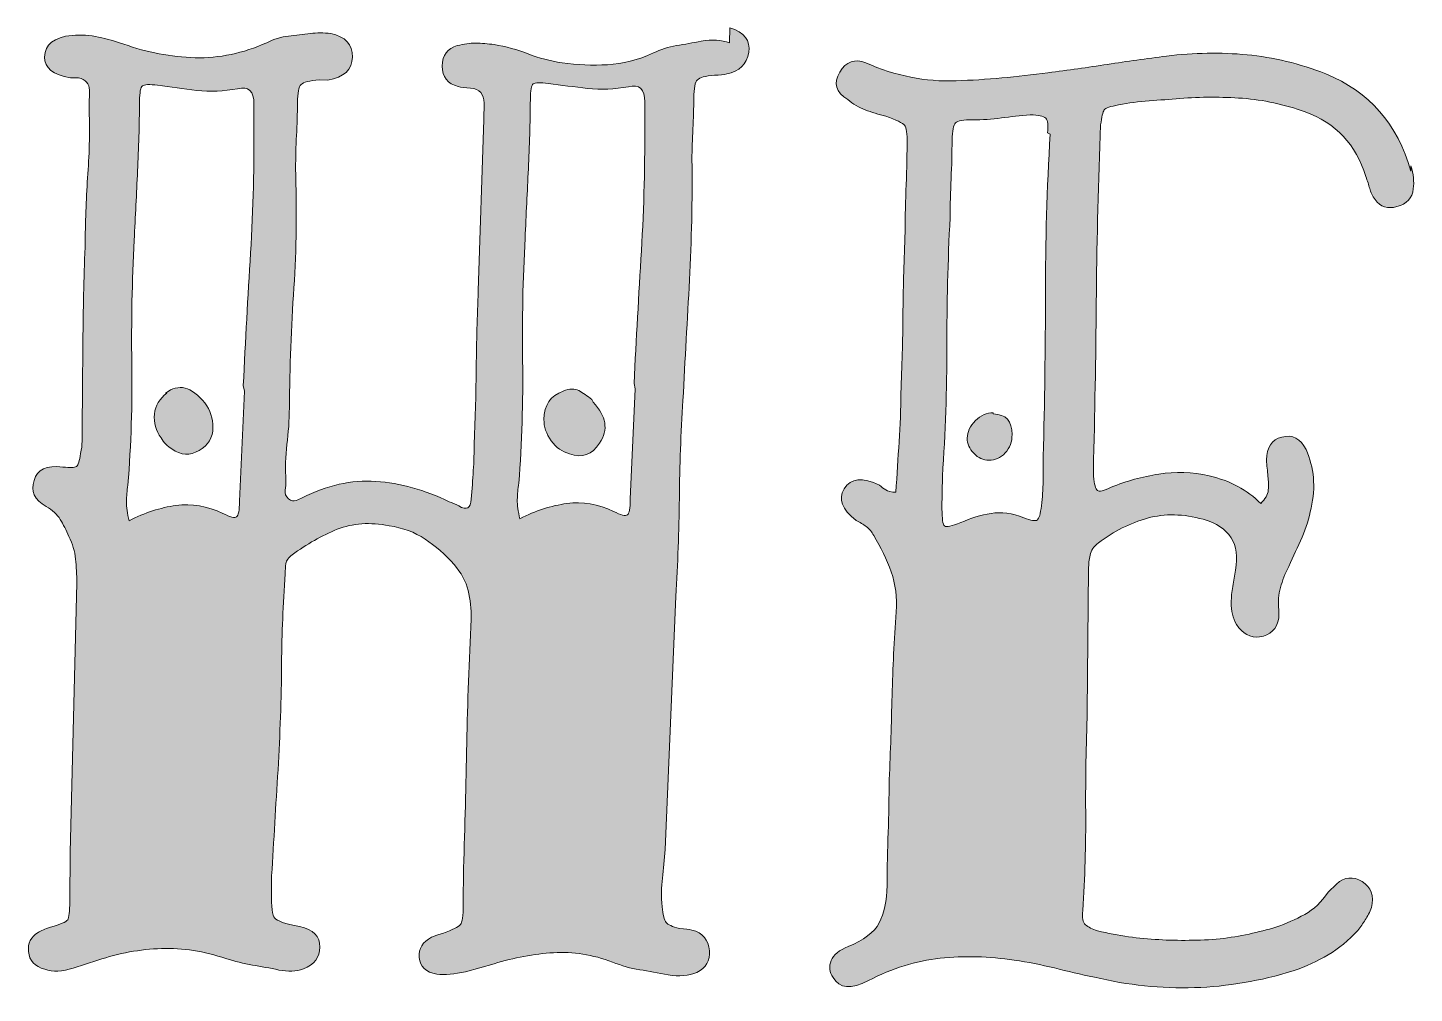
# Model space of a CAD drawing. Header units: inches. Extents: x 95 to 987, y -1033 to -47.
# Drawn here: x 852.7 to 960.9, y -457.8 to -382.5 of the extents above; entities that cross this region are included whole.
import ezdxf

# ---------------------------------------------------------------- set-up
doc = ezdxf.new("R2010")
doc.units = ezdxf.units.IN
doc.header["$MEASUREMENT"] = 0
doc.layers.add('Layer 1', color=7, linetype='Continuous')

# ---------------------------------------------------------------- blocks, each defined once
blk = doc.blocks.new('block 2')
at = {"layer": 'Layer 1', "true_color": 0x71020c}
h = blk.add_hatch(color=16, dxfattribs=at)
h.dxf.hatch_style = 2
edge = h.paths.add_edge_path()
edge.add_spline(control_points=[(855.97, -450.65), (855.96, -451.43), (855.9, -451.9), (855.8, -452.08), (855.69, -452.25), (855.24, -452.44), (854.46, -452.65), (854.03, -452.79), (853.72, -452.93), (853.5, -453.07), (852.93, -453.42), (852.68, -453.91), (852.74, -454.55), (852.81, -455.26), (853.23, -455.72), (854.01, -455.94), (854.64, -456.16), (855.38, -456.13), (856.24, -455.85), (856.24, -455.85), (858.15, -455.23), (858.15, -455.23), (859.79, -454.68), (861.44, -454.38), (863.11, -454.32), (864.77, -454.27), (866.45, -454.53), (868.15, -455.11), (868.85, -455.33), (869.54, -455.49), (870.21, -455.61), (870.88, -455.72), (871.57, -455.85), (872.28, -456), (872.99, -456.14), (873.63, -456.11), (874.19, -455.91), (875.05, -455.56), (875.48, -455), (875.48, -454.22), (875.49, -453.37), (874.96, -452.83), (873.9, -452.61), (872.77, -452.39), (872.12, -452.17), (871.95, -451.96), (871.77, -451.74), (871.69, -451.07), (871.7, -449.93), (871.7, -449.93), (871.71, -448.66), (871.71, -448.66), (871.88, -445.9), (872.04, -443.14), (872.21, -440.38), (872.37, -437.62), (872.47, -434.86), (872.49, -432.09), (872.5, -430.89), (872.53, -429.72), (872.58, -428.59), (872.62, -427.46), (872.69, -426.29), (872.77, -425.08), (872.77, -424.8), (872.79, -424.54), (872.83, -424.29), (872.86, -424.04), (873.03, -423.81), (873.31, -423.6), (874.45, -422.76), (875.63, -422.1), (876.83, -421.61), (878.04, -421.13), (879.39, -421.04), (880.88, -421.33), (881.94, -421.49), (882.87, -421.83), (883.68, -422.37), (884.49, -422.9), (885.25, -423.57), (885.95, -424.35), (886.51, -424.99), (886.87, -425.67), (887.05, -426.38), (887.22, -427.09), (887.3, -427.83), (887.29, -428.61), (887.12, -431.87), (887, -435.11), (886.94, -438.33), (886.88, -441.55), (886.79, -444.79), (886.69, -448.05), (886.69, -448.05), (886.67, -450.92), (886.67, -450.92), (886.66, -451.77), (886.58, -452.28), (886.44, -452.46), (886.3, -452.63), (885.84, -452.86), (885.05, -453.14), (884.63, -453.27), (884.34, -453.38), (884.2, -453.44), (883.49, -453.8), (883.17, -454.32), (883.23, -455.03), (883.3, -455.74), (883.75, -456.17), (884.6, -456.32), (885.24, -456.4), (885.98, -456.33), (886.83, -456.13), (886.83, -456.13), (889.07, -455.51), (889.07, -455.51), (890.63, -455.03), (892.18, -454.74), (893.7, -454.65), (895.23, -454.56), (896.76, -454.8), (898.32, -455.38), (899.02, -455.67), (899.73, -455.87), (900.43, -455.98), (901.14, -456.09), (901.88, -456.22), (902.66, -456.37), (903.51, -456.52), (904.26, -456.46), (904.9, -456.18), (905.61, -455.83), (905.93, -455.27), (905.87, -454.49), (905.8, -453.64), (905.35, -453.1), (904.5, -452.88), (904.29, -452.81), (903.97, -452.77), (903.54, -452.77), (902.98, -452.62), (902.63, -452.46), (902.49, -452.28), (902.35, -452.11), (902.25, -451.69), (902.18, -451.06), (902.11, -450.28), (902.12, -449.53), (902.2, -448.83), (902.28, -448.12), (902.35, -447.37), (902.43, -446.6), (902.43, -446.6), (903.24, -426.84), (903.24, -426.84), (903.41, -424.3), (903.5, -421.75), (903.53, -419.2), (903.55, -416.65), (903.64, -414.1), (903.81, -411.55), (903.97, -408.36), (904.15, -405.23), (904.32, -402.15), (904.48, -399.07), (904.55, -395.94), (904.51, -392.75), (904.51, -391.97), (904.54, -391.17), (904.58, -390.36), (904.62, -389.55), (904.65, -388.75), (904.65, -387.97), (904.66, -387.19), (904.75, -386.71), (904.93, -386.54), (905.11, -386.36), (905.55, -386.24), (906.26, -386.18), (906.69, -386.18), (907.01, -386.15), (907.22, -386.08), (908.21, -385.88), (908.79, -385.32), (908.94, -384.39), (909.08, -383.48), (908.6, -382.84), (907.47, -382.47), (907.47, -382.47), (907.45, -383.64), (907.45, -383.64), (906.82, -383.42), (906.08, -383.38), (905.22, -383.51), (904.59, -383.65), (903.95, -383.77), (903.31, -383.87), (902.67, -383.97), (902.07, -384.16), (901.5, -384.44), (900.29, -384.99), (899.1, -385.3), (897.93, -385.36), (896.76, -385.42), (895.57, -385.37), (894.37, -385.22), (893.45, -385.07), (892.57, -384.83), (891.72, -384.51), (890.88, -384.18), (889.99, -383.94), (889.07, -383.79), (888.58, -383.72), (888.1, -383.68), (887.64, -383.68), (887.18, -383.67), (886.7, -383.74), (886.2, -383.87), (885.42, -384.08), (885.03, -384.61), (885.02, -385.46), (885.01, -386.31), (885.43, -386.84), (886.28, -387.06), (886.49, -387.13), (886.81, -387.17), (887.24, -387.18), (887.94, -387.26), (888.29, -387.65), (888.29, -388.36), (888.29, -388.36), (888.28, -389.63), (888.28, -389.63), (888.28, -389.63), (887.84, -403.01), (887.84, -403.01), (887.75, -404.99), (887.7, -406.96), (887.68, -408.91), (887.66, -410.86), (887.61, -412.82), (887.52, -414.8), (887.52, -415.58), (887.49, -416.33), (887.45, -417.03), (887.41, -417.74), (887.35, -418.48), (887.27, -419.26), (887.26, -419.97), (886.94, -420.15), (886.31, -419.79), (886.03, -419.64), (885.78, -419.53), (885.57, -419.46), (883.66, -418.53), (881.76, -417.99), (879.84, -417.87), (877.93, -417.75), (876.02, -418.17), (874.1, -419.15), (873.95, -419.21), (873.79, -419.28), (873.62, -419.35), (873.44, -419.42), (873.24, -419.39), (873.03, -419.24), (872.82, -419.03), (872.73, -418.8), (872.77, -418.55), (872.81, -418.3), (872.83, -418.07), (872.83, -417.86), (872.77, -416.87), (872.8, -415.91), (872.91, -414.99), (873.02, -414.07), (873.09, -413.12), (873.1, -412.12), (873.12, -408.94), (873.24, -405.82), (873.45, -402.78), (873.65, -399.73), (873.69, -396.62), (873.58, -393.43), (873.59, -392.58), (873.61, -391.73), (873.65, -390.88), (873.7, -390.03), (873.72, -389.18), (873.73, -388.33), (873.74, -387.55), (873.83, -387.08), (874.01, -386.9), (874.19, -386.72), (874.67, -386.61), (875.45, -386.54), (875.45, -386.54), (876.09, -386.55), (876.09, -386.55), (877.36, -386.35), (878, -385.75), (878.02, -384.76), (878.02, -383.77), (877.46, -383.16), (876.33, -382.93), (875.76, -382.86), (875.23, -382.86), (874.74, -382.92), (874.17, -382.99), (873.6, -383.06), (873.03, -383.12), (872.47, -383.19), (871.9, -383.36), (871.33, -383.64), (869.48, -384.47), (867.62, -384.86), (865.74, -384.81), (863.86, -384.76), (862.01, -384.4), (860.17, -383.75), (859.54, -383.53), (858.88, -383.35), (858.21, -383.2), (857.54, -383.05), (856.85, -383.01), (856.14, -383.07), (854.72, -383.21), (854.01, -383.76), (854, -384.76), (853.99, -385.61), (854.66, -386.14), (856.01, -386.37), (856.01, -386.37), (856.64, -386.37), (856.64, -386.37), (857.21, -386.52), (857.49, -386.84), (857.49, -387.34), (857.49, -387.34), (857.47, -388.61), (857.47, -388.61), (857.53, -390.38), (857.5, -392.14), (857.37, -393.87), (857.25, -395.6), (857.18, -397.36), (857.17, -399.13), (857.07, -401.61), (857.02, -404.05), (856.99, -406.46), (856.97, -408.86), (856.95, -411.31), (856.93, -413.79), (856.93, -414.14), (856.92, -414.46), (856.92, -414.74), (856.92, -415.03), (856.88, -415.35), (856.81, -415.7), (856.73, -416.27), (856.62, -416.6), (856.48, -416.7), (856.34, -416.81), (855.98, -416.82), (855.42, -416.75), (854.14, -416.6), (853.4, -416.94), (853.18, -417.79), (852.89, -418.64), (853.2, -419.31), (854.12, -419.82), (854.61, -420.11), (854.98, -420.45), (855.22, -420.84), (855.46, -421.23), (855.69, -421.68), (855.9, -422.17), (856.18, -422.74), (856.35, -423.33), (856.41, -423.93), (856.48, -424.53), (856.51, -425.15), (856.51, -425.79), (856.51, -425.79), (856, -446.82), (856, -446.82), (856, -446.82), (855.97, -450.65), (855.97, -450.65)], knot_values=[0, 0, 0, 0, 1, 1, 1, 2, 2, 2, 3, 3, 3, 4, 4, 4, 5, 5, 5, 6, 6, 6, 7, 7, 7, 8, 8, 8, 9, 9, 9, 10, 10, 10, 11, 11, 11, 12, 12, 12, 13, 13, 13, 14, 14, 14, 15, 15, 15, 16, 16, 16, 17, 17, 17, 18, 18, 18, 19, 19, 19, 20, 20, 20, 21, 21, 21, 22, 22, 22, 23, 23, 23, 24, 24, 24, 25, 25, 25, 26, 26, 26, 27, 27, 27, 28, 28, 28, 29, 29, 29, 30, 30, 30, 31, 31, 31, 32, 32, 32, 33, 33, 33, 34, 34, 34, 35, 35, 35, 36, 36, 36, 37, 37, 37, 38, 38, 38, 39, 39, 39, 40, 40, 40, 41, 41, 41, 42, 42, 42, 43, 43, 43, 44, 44, 44, 45, 45, 45, 46, 46, 46, 47, 47, 47, 48, 48, 48, 49, 49, 49, 50, 50, 50, 51, 51, 51, 52, 52, 52, 53, 53, 53, 54, 54, 54, 55, 55, 55, 56, 56, 56, 57, 57, 57, 58, 58, 58, 59, 59, 59, 60, 60, 60, 61, 61, 61, 62, 62, 62, 63, 63, 63, 64, 64, 64, 65, 65, 65, 66, 66, 66, 67, 67, 67, 68, 68, 68, 69, 69, 69, 70, 70, 70, 71, 71, 71, 72, 72, 72, 73, 73, 73, 74, 74, 74, 75, 75, 75, 76, 76, 76, 77, 77, 77, 78, 78, 78, 79, 79, 79, 80, 80, 80, 81, 81, 81, 82, 82, 82, 83, 83, 83, 84, 84, 84, 85, 85, 85, 86, 86, 86, 87, 87, 87, 88, 88, 88, 89, 89, 89, 90, 90, 90, 91, 91, 91, 92, 92, 92, 93, 93, 93, 94, 94, 94, 95, 95, 95, 96, 96, 96, 97, 97, 97, 98, 98, 98, 99, 99, 99, 100, 100, 100, 101, 101, 101, 102, 102, 102, 103, 103, 103, 104, 104, 104, 105, 105, 105, 106, 106, 106, 107, 107, 107, 108, 108, 108, 109, 109, 109, 110, 110, 110, 111, 111, 111, 112, 112, 112, 113, 113, 113, 114, 114, 114, 115, 115, 115, 116, 116, 116, 117, 117, 117, 118, 118, 118, 119, 119, 119, 120, 120, 120, 121, 121, 121, 122, 122, 122, 123, 123, 123, 124, 124, 124, 125, 125, 125, 126, 126, 126, 127, 127, 127, 128, 128, 128, 129, 129, 129, 130, 130, 130, 130], degree=3, periodic=1)
edge = h.paths.add_edge_path()
edge.add_spline(control_points=[(891, -418.02), (891.24, -414.84), (891.34, -411.65), (891.3, -408.46), (891.25, -405.27), (891.32, -402.09), (891.49, -398.9), (891.57, -397.06), (891.66, -395.26), (891.75, -393.48), (891.83, -391.72), (891.89, -389.91), (891.9, -388.07), (891.91, -387.36), (891.98, -386.95), (892.13, -386.85), (892.27, -386.74), (892.67, -386.73), (893.31, -386.81), (894.31, -386.96), (895.34, -387.09), (896.37, -387.2), (897.41, -387.32), (898.47, -387.28), (899.55, -387.07), (900.41, -386.87), (900.83, -387.26), (900.83, -388.25), (900.83, -388.25), (900.82, -389.53), (900.82, -389.53), (900.85, -393), (900.77, -396.45), (900.56, -399.88), (900.36, -403.32), (900.16, -406.77), (899.99, -410.24), (899.99, -410.24), (900.09, -410.66), (900.09, -410.66), (900.09, -410.66), (899.7, -419.27), (899.7, -419.27), (899.69, -419.98), (899.62, -420.38), (899.47, -420.49), (899.33, -420.59), (898.97, -420.5), (898.4, -420.21), (897.19, -419.64), (895.97, -419.43), (894.75, -419.6), (893.53, -419.76), (892.31, -420.16), (891.08, -420.78), (890.95, -420.22), (890.88, -419.72), (890.88, -419.3), (890.89, -418.87), (890.92, -418.44), (891, -418.02)], knot_values=[0, 0, 0, 0, 1, 1, 1, 2, 2, 2, 3, 3, 3, 4, 4, 4, 5, 5, 5, 6, 6, 6, 7, 7, 7, 8, 8, 8, 9, 9, 9, 10, 10, 10, 11, 11, 11, 12, 12, 12, 13, 13, 13, 14, 14, 14, 15, 15, 15, 16, 16, 16, 17, 17, 17, 18, 18, 18, 19, 19, 19, 20, 20, 20, 20], degree=3, periodic=1)
edge = h.paths.add_edge_path()
edge.add_spline(control_points=[(860.5, -418.17), (860.75, -414.99), (860.85, -411.8), (860.8, -408.61), (860.76, -405.43), (860.82, -402.24), (860.99, -399.05), (861.08, -397.21), (861.17, -395.41), (861.25, -393.64), (861.34, -391.87), (861.39, -390.07), (861.41, -388.22), (861.41, -387.51), (861.49, -387.11), (861.63, -387), (861.78, -386.9), (862.17, -386.88), (862.82, -386.96), (863.82, -387.11), (864.84, -387.24), (865.88, -387.36), (866.92, -387.48), (867.98, -387.43), (869.05, -387.23), (869.91, -387.02), (870.34, -387.42), (870.33, -388.41), (870.33, -388.41), (870.32, -389.68), (870.32, -389.68), (870.36, -393.15), (870.28, -396.61), (870.07, -400.04), (869.86, -403.47), (869.67, -406.92), (869.5, -410.39), (869.5, -410.39), (869.6, -410.82), (869.6, -410.82), (869.6, -410.82), (869.21, -419.42), (869.21, -419.42), (869.2, -420.13), (869.12, -420.54), (868.98, -420.64), (868.83, -420.75), (868.48, -420.65), (867.91, -420.37), (866.69, -419.79), (865.47, -419.58), (864.25, -419.75), (863.04, -419.92), (861.81, -420.31), (860.59, -420.94), (860.45, -420.37), (860.38, -419.88), (860.39, -419.45), (860.39, -419.02), (860.43, -418.6), (860.5, -418.17)], knot_values=[0, 0, 0, 0, 1, 1, 1, 2, 2, 2, 3, 3, 3, 4, 4, 4, 5, 5, 5, 6, 6, 6, 7, 7, 7, 8, 8, 8, 9, 9, 9, 10, 10, 10, 11, 11, 11, 12, 12, 12, 13, 13, 13, 14, 14, 14, 15, 15, 15, 16, 16, 16, 17, 17, 17, 18, 18, 18, 19, 19, 19, 20, 20, 20, 20], degree=3, periodic=1)
h = blk.add_hatch(color=16, dxfattribs=at)
h.dxf.hatch_style = 2
edge = h.paths.add_edge_path()
edge.add_spline(control_points=[(918.28, -456.83), (920.13, -455.86), (921.99, -455.27), (923.87, -455.08), (925.75, -454.88), (927.68, -454.93), (929.66, -455.23), (930.72, -455.38), (931.76, -455.59), (932.79, -455.84), (933.81, -456.1), (934.85, -456.34), (935.91, -456.56), (941.15, -457.81), (946.32, -457.65), (951.43, -456.06), (952.43, -455.72), (953.33, -455.3), (954.15, -454.81), (954.97, -454.32), (955.74, -453.69), (956.46, -452.92), (956.67, -452.64), (956.87, -452.36), (957.05, -452.08), (957.23, -451.8), (957.39, -451.48), (957.53, -451.13), (957.75, -450.21), (957.51, -449.53), (956.81, -449.1), (956.1, -448.67), (955.43, -448.73), (954.79, -449.29), (954.79, -449.29), (954.14, -449.93), (954.14, -449.93), (953.64, -450.7), (953.03, -451.28), (952.32, -451.66), (951.61, -452.05), (950.86, -452.38), (950.08, -452.65), (948.73, -453.06), (947.27, -453.37), (945.72, -453.57), (944.09, -453.7), (942.49, -453.72), (940.94, -453.63), (939.38, -453.55), (937.79, -453.32), (936.16, -452.95), (935.74, -452.81), (935.42, -452.64), (935.21, -452.47), (935, -452.29), (934.93, -451.91), (935.01, -451.35), (935.17, -448.8), (935.25, -446.23), (935.23, -443.65), (935.22, -441.06), (935.26, -438.46), (935.36, -435.84), (935.36, -435.84), (935.46, -424.69), (935.46, -424.69), (935.46, -424.33), (935.5, -423.98), (935.57, -423.62), (935.65, -423.27), (935.86, -422.95), (936.22, -422.67), (937.43, -421.76), (938.71, -421.12), (940.06, -420.74), (941.41, -420.37), (942.86, -420.4), (944.41, -420.83), (946.46, -421.42), (947.3, -422.74), (946.93, -424.79), (946.86, -425.21), (946.78, -425.64), (946.71, -426.06), (946.63, -426.48), (946.59, -426.91), (946.59, -427.33), (946.58, -427.97), (946.72, -428.54), (947, -429.04), (947.49, -429.75), (948.09, -430.08), (948.8, -430.01), (949.65, -429.87), (950.15, -429.38), (950.3, -428.54), (950.3, -428.54), (950.3, -427.9), (950.3, -427.9), (950.24, -427.26), (950.28, -426.68), (950.43, -426.15), (950.57, -425.62), (950.79, -425.07), (951.07, -424.5), (951.44, -423.73), (951.78, -422.97), (952.11, -422.23), (952.43, -421.49), (952.67, -420.73), (952.82, -419.95), (953.19, -418.33), (953.06, -416.81), (952.43, -415.38), (952.01, -414.53), (951.38, -414.2), (950.53, -414.41), (949.75, -414.61), (949.35, -415.21), (949.34, -416.2), (949.34, -416.42), (949.36, -416.63), (949.39, -416.84), (949.42, -417.05), (949.44, -417.27), (949.44, -417.48), (949.5, -417.84), (949.52, -418.19), (949.48, -418.54), (949.44, -418.9), (949.24, -419.25), (948.89, -419.6), (947.84, -418.53), (946.5, -417.81), (944.87, -417.44), (943.53, -417.14), (942.22, -417.09), (940.94, -417.3), (939.66, -417.5), (938.42, -417.84), (937.21, -418.33), (936.64, -418.61), (936.29, -418.69), (936.15, -418.58), (936.01, -418.47), (935.9, -418.1), (935.84, -417.47), (935.84, -417.47), (935.85, -416.19), (935.85, -416.19), (935.96, -411.8), (936.03, -407.44), (936.07, -403.12), (936.11, -398.8), (936.22, -394.45), (936.4, -390.06), (936.48, -389.42), (936.57, -389.03), (936.68, -388.89), (936.78, -388.75), (937.16, -388.61), (937.8, -388.48), (938.58, -388.34), (939.37, -388.24), (940.19, -388.18), (941, -388.12), (941.8, -388.05), (942.58, -387.99), (944.21, -387.86), (945.84, -387.86), (947.47, -387.98), (949.1, -388.1), (950.72, -388.45), (952.35, -389.03), (954.75, -389.9), (956.32, -391.58), (957.08, -394.07), (957.22, -394.42), (957.32, -394.74), (957.39, -395.02), (957.46, -395.31), (957.6, -395.59), (957.81, -395.88), (958.23, -396.45), (958.8, -396.63), (959.51, -396.43), (960.29, -396.22), (960.72, -395.76), (960.79, -395.05), (960.87, -394.49), (960.81, -393.89), (960.6, -393.25), (960.6, -393.25), (960.6, -393.67), (960.6, -393.67), (959.57, -389.98), (957.35, -387.45), (953.97, -386.07), (951.92, -385.27), (949.87, -384.78), (947.82, -384.58), (945.77, -384.39), (943.68, -384.42), (941.55, -384.68), (939.99, -384.88), (938.45, -385.1), (936.92, -385.33), (935.4, -385.57), (933.85, -385.78), (932.29, -385.98), (929.88, -386.32), (927.49, -386.53), (925.12, -386.61), (922.74, -386.7), (920.4, -386.23), (918.07, -385.22), (917.22, -384.86), (916.54, -385.1), (916.04, -385.95), (915.54, -386.79), (915.74, -387.5), (916.66, -388.08), (917.08, -388.44), (917.54, -388.7), (918.03, -388.88), (918.53, -389.07), (919.06, -389.23), (919.63, -389.38), (920.47, -389.67), (920.96, -389.9), (921.1, -390.08), (921.24, -390.26), (921.31, -390.74), (921.3, -391.52), (921.29, -392.72), (921.26, -393.94), (921.21, -395.18), (921.17, -396.42), (921.14, -397.64), (921.13, -398.85), (921.04, -400.9), (920.99, -402.92), (920.97, -404.9), (920.96, -406.88), (920.9, -408.9), (920.81, -410.95), (920.8, -412.23), (920.76, -413.5), (920.67, -414.78), (920.59, -416.05), (920.51, -417.36), (920.42, -418.71), (920.07, -418.71), (919.81, -418.65), (919.63, -418.54), (919.45, -418.43), (919.3, -418.31), (919.15, -418.17), (917.81, -417.52), (916.89, -417.61), (916.39, -418.46), (915.89, -419.24), (916.2, -420.05), (917.32, -420.91), (917.61, -421.06), (917.87, -421.22), (918.11, -421.4), (918.36, -421.58), (918.55, -421.81), (918.69, -422.09), (919.25, -423.02), (919.7, -423.96), (920.05, -424.92), (920.4, -425.88), (920.53, -426.93), (920.45, -428.06), (920.29, -430.25), (920.18, -432.43), (920.12, -434.59), (920.07, -436.75), (920, -438.93), (919.91, -441.12), (919.89, -442.54), (919.86, -443.92), (919.82, -445.26), (919.77, -446.61), (919.74, -447.99), (919.73, -449.41), (919.72, -450.61), (919.51, -451.58), (919.12, -452.32), (918.72, -453.06), (917.92, -453.68), (916.71, -454.16), (916, -454.44), (915.55, -454.81), (915.37, -455.26), (915.19, -455.72), (915.24, -456.17), (915.52, -456.59), (916.01, -457.45), (916.93, -457.53), (918.28, -456.83)], knot_values=[0, 0, 0, 0, 1, 1, 1, 2, 2, 2, 3, 3, 3, 4, 4, 4, 5, 5, 5, 6, 6, 6, 7, 7, 7, 8, 8, 8, 9, 9, 9, 10, 10, 10, 11, 11, 11, 12, 12, 12, 13, 13, 13, 14, 14, 14, 15, 15, 15, 16, 16, 16, 17, 17, 17, 18, 18, 18, 19, 19, 19, 20, 20, 20, 21, 21, 21, 22, 22, 22, 23, 23, 23, 24, 24, 24, 25, 25, 25, 26, 26, 26, 27, 27, 27, 28, 28, 28, 29, 29, 29, 30, 30, 30, 31, 31, 31, 32, 32, 32, 33, 33, 33, 34, 34, 34, 35, 35, 35, 36, 36, 36, 37, 37, 37, 38, 38, 38, 39, 39, 39, 40, 40, 40, 41, 41, 41, 42, 42, 42, 43, 43, 43, 44, 44, 44, 45, 45, 45, 46, 46, 46, 47, 47, 47, 48, 48, 48, 49, 49, 49, 50, 50, 50, 51, 51, 51, 52, 52, 52, 53, 53, 53, 54, 54, 54, 55, 55, 55, 56, 56, 56, 57, 57, 57, 58, 58, 58, 59, 59, 59, 60, 60, 60, 61, 61, 61, 62, 62, 62, 63, 63, 63, 64, 64, 64, 65, 65, 65, 66, 66, 66, 67, 67, 67, 68, 68, 68, 69, 69, 69, 70, 70, 70, 71, 71, 71, 72, 72, 72, 73, 73, 73, 74, 74, 74, 75, 75, 75, 76, 76, 76, 77, 77, 77, 78, 78, 78, 79, 79, 79, 80, 80, 80, 81, 81, 81, 82, 82, 82, 83, 83, 83, 84, 84, 84, 85, 85, 85, 86, 86, 86, 87, 87, 87, 88, 88, 88, 89, 89, 89, 90, 90, 90, 91, 91, 91, 92, 92, 92, 93, 93, 93, 94, 94, 94, 95, 95, 95, 96, 96, 96, 97, 97, 97, 98, 98, 98, 99, 99, 99, 100, 100, 100, 101, 101, 101, 101], degree=3, periodic=1)
edge = h.paths.add_edge_path()
edge.add_spline(control_points=[(924.05, -417.47), (924.29, -414.07), (924.4, -410.71), (924.4, -407.37), (924.39, -404.05), (924.48, -400.68), (924.65, -397.28), (924.66, -396.29), (924.68, -395.28), (924.73, -394.26), (924.78, -393.23), (924.8, -392.22), (924.81, -391.23), (924.82, -390.52), (924.91, -390.08), (925.08, -389.9), (925.26, -389.73), (925.7, -389.64), (926.4, -389.65), (927.16, -389.66), (927.91, -389.61), (928.65, -389.51), (929.39, -389.41), (930.14, -389.33), (930.9, -389.27), (931.53, -389.27), (931.93, -389.36), (932.11, -389.54), (932.28, -389.72), (932.33, -390.09), (932.26, -390.66), (932.26, -390.66), (932.46, -390.77), (932.46, -390.77), (932.21, -395.01), (932.09, -399.21), (932.09, -403.35), (932.09, -407.5), (932.03, -411.69), (931.92, -415.94), (931.92, -416.58), (931.91, -417.22), (931.91, -417.85), (931.9, -418.49), (931.85, -419.13), (931.78, -419.77), (931.7, -420.4), (931.6, -420.77), (931.46, -420.88), (931.32, -420.98), (930.96, -420.93), (930.41, -420.71), (929.5, -420.35), (928.65, -420.23), (927.85, -420.37), (927.04, -420.5), (926.25, -420.74), (925.48, -421.09), (924.78, -421.37), (924.36, -421.45), (924.22, -421.35), (924.08, -421.24), (924.02, -420.8), (924.02, -420.01), (924.02, -420.01), (924.05, -417.47), (924.05, -417.47)], knot_values=[0, 0, 0, 0, 1, 1, 1, 2, 2, 2, 3, 3, 3, 4, 4, 4, 5, 5, 5, 6, 6, 6, 7, 7, 7, 8, 8, 8, 9, 9, 9, 10, 10, 10, 11, 11, 11, 12, 12, 12, 13, 13, 13, 14, 14, 14, 15, 15, 15, 16, 16, 16, 17, 17, 17, 18, 18, 18, 19, 19, 19, 20, 20, 20, 21, 21, 21, 22, 22, 22, 22], degree=3, periodic=1)
h = blk.add_hatch(color=16, dxfattribs=at)
h.dxf.hatch_style = 2
edge = h.paths.add_edge_path()
edge.add_spline(control_points=[(863.93, -415.34), (864.63, -415.84), (865.34, -415.88), (866.05, -415.46), (866.77, -415.04), (867.13, -414.45), (867.13, -413.67), (867.14, -412.96), (866.93, -412.32), (866.51, -411.75), (865.46, -410.46), (864.44, -410.21), (863.44, -410.98), (863.44, -410.98), (863.54, -410.98), (863.54, -410.98), (862.97, -411.4), (862.65, -411.94), (862.57, -412.62), (862.5, -413.29), (862.67, -413.91), (863.09, -414.48), (863.3, -414.84), (863.58, -415.12), (863.93, -415.34)], knot_values=[0, 0, 0, 0, 1, 1, 1, 2, 2, 2, 3, 3, 3, 4, 4, 4, 5, 5, 5, 6, 6, 6, 7, 7, 7, 8, 8, 8, 8], degree=3, periodic=1)
h = blk.add_hatch(color=16, dxfattribs=at)
h.dxf.hatch_style = 2
edge = h.paths.add_edge_path()
edge.add_spline(control_points=[(894.95, -415.72), (895.94, -416.08), (896.72, -415.81), (897.29, -414.89), (898.01, -413.83), (897.84, -412.77), (896.79, -411.7), (896.79, -411.7), (896.69, -411.49), (896.69, -411.49), (896.34, -411.2), (896, -410.97), (895.68, -410.79), (895.37, -410.61), (894.96, -410.62), (894.46, -410.83), (893.47, -411.17), (892.97, -411.91), (892.96, -413.05), (892.95, -413.61), (893.14, -414.16), (893.53, -414.7), (893.91, -415.23), (894.38, -415.57), (894.95, -415.72)], knot_values=[0, 0, 0, 0, 1, 1, 1, 2, 2, 2, 3, 3, 3, 4, 4, 4, 5, 5, 5, 6, 6, 6, 7, 7, 7, 8, 8, 8, 8], degree=3, periodic=1)
h = blk.add_hatch(color=16, dxfattribs=at)
h.dxf.hatch_style = 2
edge = h.paths.add_edge_path()
edge.add_spline(control_points=[(927.67, -416.22), (928.16, -416.23), (928.59, -416.04), (928.95, -415.65), (929.31, -415.26), (929.49, -414.79), (929.49, -414.22), (929.5, -413.16), (929.01, -412.62), (928.02, -412.61), (928.02, -412.61), (928.02, -412.51), (928.02, -412.51), (927.52, -412.5), (927.06, -412.71), (926.63, -413.13), (926.21, -413.56), (925.99, -414.01), (925.99, -414.51), (925.98, -414.93), (926.15, -415.32), (926.51, -415.68), (926.85, -416.04), (927.24, -416.22), (927.67, -416.22)], knot_values=[0, 0, 0, 0, 1, 1, 1, 2, 2, 2, 3, 3, 3, 4, 4, 4, 5, 5, 5, 6, 6, 6, 7, 7, 7, 8, 8, 8, 8], degree=3, periodic=1)
at = {"layer": 'Layer 1', "lineweight": 0}
for points, knots in [([(855.97, -450.65), (855.96, -451.43), (855.9, -451.9), (855.8, -452.08), (855.69, -452.25), (855.24, -452.44), (854.46, -452.65), (854.03, -452.79), (853.72, -452.93), (853.5, -453.07), (852.93, -453.42), (852.68, -453.91), (852.74, -454.55), (852.81, -455.26), (853.23, -455.72), (854.01, -455.94), (854.64, -456.16), (855.38, -456.13), (856.24, -455.85), (856.24, -455.85), (858.15, -455.23), (858.15, -455.23), (859.79, -454.68), (861.44, -454.38), (863.11, -454.32), (864.77, -454.27), (866.45, -454.53), (868.15, -455.11), (868.85, -455.33), (869.54, -455.49), (870.21, -455.61), (870.88, -455.72), (871.57, -455.85), (872.28, -456), (872.99, -456.14), (873.63, -456.11), (874.19, -455.91), (875.05, -455.56), (875.48, -455), (875.48, -454.22), (875.49, -453.37), (874.96, -452.83), (873.9, -452.61), (872.77, -452.39), (872.12, -452.17), (871.95, -451.96), (871.77, -451.74), (871.69, -451.07), (871.7, -449.93), (871.7, -449.93), (871.71, -448.66), (871.71, -448.66), (871.88, -445.9), (872.04, -443.14), (872.21, -440.38), (872.37, -437.62), (872.47, -434.86), (872.49, -432.09), (872.5, -430.89), (872.53, -429.72), (872.58, -428.59), (872.62, -427.46), (872.69, -426.29), (872.77, -425.08), (872.77, -424.8), (872.79, -424.54), (872.83, -424.29), (872.86, -424.04), (873.03, -423.81), (873.31, -423.6), (874.45, -422.76), (875.63, -422.1), (876.83, -421.61), (878.04, -421.13), (879.39, -421.04), (880.88, -421.33), (881.94, -421.49), (882.87, -421.83), (883.68, -422.37), (884.49, -422.9), (885.25, -423.57), (885.95, -424.35), (886.51, -424.99), (886.87, -425.67), (887.05, -426.38), (887.22, -427.09), (887.3, -427.83), (887.29, -428.61), (887.12, -431.87), (887, -435.11), (886.94, -438.33), (886.88, -441.55), (886.79, -444.79), (886.69, -448.05), (886.69, -448.05), (886.67, -450.92), (886.67, -450.92), (886.66, -451.77), (886.58, -452.28), (886.44, -452.46), (886.3, -452.63), (885.84, -452.86), (885.05, -453.14), (884.63, -453.27), (884.34, -453.38), (884.2, -453.44), (883.49, -453.8), (883.17, -454.32), (883.23, -455.03), (883.3, -455.74), (883.75, -456.17), (884.6, -456.32), (885.24, -456.4), (885.98, -456.33), (886.83, -456.13), (886.83, -456.13), (889.07, -455.51), (889.07, -455.51), (890.63, -455.03), (892.18, -454.74), (893.7, -454.65), (895.23, -454.56), (896.76, -454.8), (898.32, -455.38), (899.02, -455.67), (899.73, -455.87), (900.43, -455.98), (901.14, -456.09), (901.88, -456.22), (902.66, -456.37), (903.51, -456.52), (904.26, -456.46), (904.9, -456.18), (905.61, -455.83), (905.93, -455.27), (905.87, -454.49), (905.8, -453.64), (905.35, -453.1), (904.5, -452.88), (904.29, -452.81), (903.97, -452.77), (903.54, -452.77), (902.98, -452.62), (902.63, -452.46), (902.49, -452.28), (902.35, -452.11), (902.25, -451.69), (902.18, -451.06), (902.11, -450.28), (902.12, -449.53), (902.2, -448.83), (902.28, -448.12), (902.35, -447.37), (902.43, -446.6), (902.43, -446.6), (903.24, -426.84), (903.24, -426.84), (903.41, -424.3), (903.5, -421.75), (903.53, -419.2), (903.55, -416.65), (903.64, -414.1), (903.81, -411.55), (903.97, -408.36), (904.15, -405.23), (904.32, -402.15), (904.48, -399.07), (904.55, -395.94), (904.51, -392.75), (904.51, -391.97), (904.54, -391.17), (904.58, -390.36), (904.62, -389.55), (904.65, -388.75), (904.65, -387.97), (904.66, -387.19), (904.75, -386.71), (904.93, -386.54), (905.11, -386.36), (905.55, -386.24), (906.26, -386.18), (906.69, -386.18), (907.01, -386.15), (907.22, -386.08), (908.21, -385.88), (908.79, -385.32), (908.94, -384.39), (909.08, -383.48), (908.6, -382.84), (907.47, -382.47), (907.47, -382.47), (907.45, -383.64), (907.45, -383.64), (906.82, -383.42), (906.08, -383.38), (905.22, -383.51), (904.59, -383.65), (903.95, -383.77), (903.31, -383.87), (902.67, -383.97), (902.07, -384.16), (901.5, -384.44), (900.29, -384.99), (899.1, -385.3), (897.93, -385.36), (896.76, -385.42), (895.57, -385.37), (894.37, -385.22), (893.45, -385.07), (892.57, -384.83), (891.72, -384.51), (890.88, -384.18), (889.99, -383.94), (889.07, -383.79), (888.58, -383.72), (888.1, -383.68), (887.64, -383.68), (887.18, -383.67), (886.7, -383.74), (886.2, -383.87), (885.42, -384.08), (885.03, -384.61), (885.02, -385.46), (885.01, -386.31), (885.43, -386.84), (886.28, -387.06), (886.49, -387.13), (886.81, -387.17), (887.24, -387.18), (887.94, -387.26), (888.29, -387.65), (888.29, -388.36), (888.29, -388.36), (888.28, -389.63), (888.28, -389.63), (888.28, -389.63), (887.84, -403.01), (887.84, -403.01), (887.75, -404.99), (887.7, -406.96), (887.68, -408.91), (887.66, -410.86), (887.61, -412.82), (887.52, -414.8), (887.52, -415.58), (887.49, -416.33), (887.45, -417.03), (887.41, -417.74), (887.35, -418.48), (887.27, -419.26), (887.26, -419.97), (886.94, -420.15), (886.31, -419.79), (886.03, -419.64), (885.78, -419.53), (885.57, -419.46), (883.66, -418.53), (881.76, -417.99), (879.84, -417.87), (877.93, -417.75), (876.02, -418.17), (874.1, -419.15), (873.95, -419.21), (873.79, -419.28), (873.62, -419.35), (873.44, -419.42), (873.24, -419.39), (873.03, -419.24), (872.82, -419.03), (872.73, -418.8), (872.77, -418.55), (872.81, -418.3), (872.83, -418.07), (872.83, -417.86), (872.77, -416.87), (872.8, -415.91), (872.91, -414.99), (873.02, -414.07), (873.09, -413.12), (873.1, -412.12), (873.12, -408.94), (873.24, -405.82), (873.45, -402.78), (873.65, -399.73), (873.69, -396.62), (873.58, -393.43), (873.59, -392.58), (873.61, -391.73), (873.65, -390.88), (873.7, -390.03), (873.72, -389.18), (873.73, -388.33), (873.74, -387.55), (873.83, -387.08), (874.01, -386.9), (874.19, -386.72), (874.67, -386.61), (875.45, -386.54), (875.45, -386.54), (876.09, -386.55), (876.09, -386.55), (877.36, -386.35), (878, -385.75), (878.02, -384.76), (878.02, -383.77), (877.46, -383.16), (876.33, -382.93), (875.76, -382.86), (875.23, -382.86), (874.74, -382.92), (874.17, -382.99), (873.6, -383.06), (873.03, -383.12), (872.47, -383.19), (871.9, -383.36), (871.33, -383.64), (869.48, -384.47), (867.62, -384.86), (865.74, -384.81), (863.86, -384.76), (862.01, -384.4), (860.17, -383.75), (859.54, -383.53), (858.88, -383.35), (858.21, -383.2), (857.54, -383.05), (856.85, -383.01), (856.14, -383.07), (854.72, -383.21), (854.01, -383.76), (854, -384.76), (853.99, -385.61), (854.66, -386.14), (856.01, -386.37), (856.01, -386.37), (856.64, -386.37), (856.64, -386.37), (857.21, -386.52), (857.49, -386.84), (857.49, -387.34), (857.49, -387.34), (857.47, -388.61), (857.47, -388.61), (857.53, -390.38), (857.5, -392.14), (857.37, -393.87), (857.25, -395.6), (857.18, -397.36), (857.17, -399.13), (857.07, -401.61), (857.02, -404.05), (856.99, -406.46), (856.97, -408.86), (856.95, -411.31), (856.93, -413.79), (856.93, -414.14), (856.92, -414.46), (856.92, -414.74), (856.92, -415.03), (856.88, -415.35), (856.81, -415.7), (856.73, -416.27), (856.62, -416.6), (856.48, -416.7), (856.34, -416.81), (855.98, -416.82), (855.42, -416.75), (854.14, -416.6), (853.4, -416.94), (853.18, -417.79), (852.89, -418.64), (853.2, -419.31), (854.12, -419.82), (854.61, -420.11), (854.98, -420.45), (855.22, -420.84), (855.46, -421.23), (855.69, -421.68), (855.9, -422.17), (856.18, -422.74), (856.35, -423.33), (856.41, -423.93), (856.48, -424.53), (856.51, -425.15), (856.51, -425.79), (856.51, -425.79), (856, -446.82), (856, -446.82), (856, -446.82), (855.97, -450.65), (855.97, -450.65)], [0, 0, 0, 0, 1, 1, 1, 2, 2, 2, 3, 3, 3, 4, 4, 4, 5, 5, 5, 6, 6, 6, 7, 7, 7, 8, 8, 8, 9, 9, 9, 10, 10, 10, 11, 11, 11, 12, 12, 12, 13, 13, 13, 14, 14, 14, 15, 15, 15, 16, 16, 16, 17, 17, 17, 18, 18, 18, 19, 19, 19, 20, 20, 20, 21, 21, 21, 22, 22, 22, 23, 23, 23, 24, 24, 24, 25, 25, 25, 26, 26, 26, 27, 27, 27, 28, 28, 28, 29, 29, 29, 30, 30, 30, 31, 31, 31, 32, 32, 32, 33, 33, 33, 34, 34, 34, 35, 35, 35, 36, 36, 36, 37, 37, 37, 38, 38, 38, 39, 39, 39, 40, 40, 40, 41, 41, 41, 42, 42, 42, 43, 43, 43, 44, 44, 44, 45, 45, 45, 46, 46, 46, 47, 47, 47, 48, 48, 48, 49, 49, 49, 50, 50, 50, 51, 51, 51, 52, 52, 52, 53, 53, 53, 54, 54, 54, 55, 55, 55, 56, 56, 56, 57, 57, 57, 58, 58, 58, 59, 59, 59, 60, 60, 60, 61, 61, 61, 62, 62, 62, 63, 63, 63, 64, 64, 64, 65, 65, 65, 66, 66, 66, 67, 67, 67, 68, 68, 68, 69, 69, 69, 70, 70, 70, 71, 71, 71, 72, 72, 72, 73, 73, 73, 74, 74, 74, 75, 75, 75, 76, 76, 76, 77, 77, 77, 78, 78, 78, 79, 79, 79, 80, 80, 80, 81, 81, 81, 82, 82, 82, 83, 83, 83, 84, 84, 84, 85, 85, 85, 86, 86, 86, 87, 87, 87, 88, 88, 88, 89, 89, 89, 90, 90, 90, 91, 91, 91, 92, 92, 92, 93, 93, 93, 94, 94, 94, 95, 95, 95, 96, 96, 96, 97, 97, 97, 98, 98, 98, 99, 99, 99, 100, 100, 100, 101, 101, 101, 102, 102, 102, 103, 103, 103, 104, 104, 104, 105, 105, 105, 106, 106, 106, 107, 107, 107, 108, 108, 108, 109, 109, 109, 110, 110, 110, 111, 111, 111, 112, 112, 112, 113, 113, 113, 114, 114, 114, 115, 115, 115, 116, 116, 116, 117, 117, 117, 118, 118, 118, 119, 119, 119, 120, 120, 120, 121, 121, 121, 122, 122, 122, 123, 123, 123, 124, 124, 124, 125, 125, 125, 126, 126, 126, 127, 127, 127, 128, 128, 128, 129, 129, 129, 130, 130, 130, 130]), ([(918.28, -456.83), (920.13, -455.86), (921.99, -455.27), (923.87, -455.08), (925.75, -454.88), (927.68, -454.93), (929.66, -455.23), (930.72, -455.38), (931.76, -455.59), (932.79, -455.84), (933.81, -456.1), (934.85, -456.34), (935.91, -456.56), (941.15, -457.81), (946.32, -457.65), (951.43, -456.06), (952.43, -455.72), (953.33, -455.3), (954.15, -454.81), (954.97, -454.32), (955.74, -453.69), (956.46, -452.92), (956.67, -452.64), (956.87, -452.36), (957.05, -452.08), (957.23, -451.8), (957.39, -451.48), (957.53, -451.13), (957.75, -450.21), (957.51, -449.53), (956.81, -449.1), (956.1, -448.67), (955.43, -448.73), (954.79, -449.29), (954.79, -449.29), (954.14, -449.93), (954.14, -449.93), (953.64, -450.7), (953.03, -451.28), (952.32, -451.66), (951.61, -452.05), (950.86, -452.38), (950.08, -452.65), (948.73, -453.06), (947.27, -453.37), (945.72, -453.57), (944.09, -453.7), (942.49, -453.72), (940.94, -453.63), (939.38, -453.55), (937.79, -453.32), (936.16, -452.95), (935.74, -452.81), (935.42, -452.64), (935.21, -452.47), (935, -452.29), (934.93, -451.91), (935.01, -451.35), (935.17, -448.8), (935.25, -446.23), (935.23, -443.65), (935.22, -441.06), (935.26, -438.46), (935.36, -435.84), (935.36, -435.84), (935.46, -424.69), (935.46, -424.69), (935.46, -424.33), (935.5, -423.98), (935.57, -423.62), (935.65, -423.27), (935.86, -422.95), (936.22, -422.67), (937.43, -421.76), (938.71, -421.12), (940.06, -420.74), (941.41, -420.37), (942.86, -420.4), (944.41, -420.83), (946.46, -421.42), (947.3, -422.74), (946.93, -424.79), (946.86, -425.21), (946.78, -425.64), (946.71, -426.06), (946.63, -426.48), (946.59, -426.91), (946.59, -427.33), (946.58, -427.97), (946.72, -428.54), (947, -429.04), (947.49, -429.75), (948.09, -430.08), (948.8, -430.01), (949.65, -429.87), (950.15, -429.38), (950.3, -428.54), (950.3, -428.54), (950.3, -427.9), (950.3, -427.9), (950.24, -427.26), (950.28, -426.68), (950.43, -426.15), (950.57, -425.62), (950.79, -425.07), (951.07, -424.5), (951.44, -423.73), (951.78, -422.97), (952.11, -422.23), (952.43, -421.49), (952.67, -420.73), (952.82, -419.95), (953.19, -418.33), (953.06, -416.81), (952.43, -415.38), (952.01, -414.53), (951.38, -414.2), (950.53, -414.41), (949.75, -414.61), (949.35, -415.21), (949.34, -416.2), (949.34, -416.42), (949.36, -416.63), (949.39, -416.84), (949.42, -417.05), (949.44, -417.27), (949.44, -417.48), (949.5, -417.84), (949.52, -418.19), (949.48, -418.54), (949.44, -418.9), (949.24, -419.25), (948.89, -419.6), (947.84, -418.53), (946.5, -417.81), (944.87, -417.44), (943.53, -417.14), (942.22, -417.09), (940.94, -417.3), (939.66, -417.5), (938.42, -417.84), (937.21, -418.33), (936.64, -418.61), (936.29, -418.69), (936.15, -418.58), (936.01, -418.47), (935.9, -418.1), (935.84, -417.47), (935.84, -417.47), (935.85, -416.19), (935.85, -416.19), (935.96, -411.8), (936.03, -407.44), (936.07, -403.12), (936.11, -398.8), (936.22, -394.45), (936.4, -390.06), (936.48, -389.42), (936.57, -389.03), (936.68, -388.89), (936.78, -388.75), (937.16, -388.61), (937.8, -388.48), (938.58, -388.34), (939.37, -388.24), (940.19, -388.18), (941, -388.12), (941.8, -388.05), (942.58, -387.99), (944.21, -387.86), (945.84, -387.86), (947.47, -387.98), (949.1, -388.1), (950.72, -388.45), (952.35, -389.03), (954.75, -389.9), (956.32, -391.58), (957.08, -394.07), (957.22, -394.42), (957.32, -394.74), (957.39, -395.02), (957.46, -395.31), (957.6, -395.59), (957.81, -395.88), (958.23, -396.45), (958.8, -396.63), (959.51, -396.43), (960.29, -396.22), (960.72, -395.76), (960.79, -395.05), (960.87, -394.49), (960.81, -393.89), (960.6, -393.25), (960.6, -393.25), (960.6, -393.67), (960.6, -393.67), (959.57, -389.98), (957.35, -387.45), (953.97, -386.07), (951.92, -385.27), (949.87, -384.78), (947.82, -384.58), (945.77, -384.39), (943.68, -384.42), (941.55, -384.68), (939.99, -384.88), (938.45, -385.1), (936.92, -385.33), (935.4, -385.57), (933.85, -385.78), (932.29, -385.98), (929.88, -386.32), (927.49, -386.53), (925.12, -386.61), (922.74, -386.7), (920.4, -386.23), (918.07, -385.22), (917.22, -384.86), (916.54, -385.1), (916.04, -385.95), (915.54, -386.79), (915.74, -387.5), (916.66, -388.08), (917.08, -388.44), (917.54, -388.7), (918.03, -388.88), (918.53, -389.07), (919.06, -389.23), (919.63, -389.38), (920.47, -389.67), (920.96, -389.9), (921.1, -390.08), (921.24, -390.26), (921.31, -390.74), (921.3, -391.52), (921.29, -392.72), (921.26, -393.94), (921.21, -395.18), (921.17, -396.42), (921.14, -397.64), (921.13, -398.85), (921.04, -400.9), (920.99, -402.92), (920.97, -404.9), (920.96, -406.88), (920.9, -408.9), (920.81, -410.95), (920.8, -412.23), (920.76, -413.5), (920.67, -414.78), (920.59, -416.05), (920.51, -417.36), (920.42, -418.71), (920.07, -418.71), (919.81, -418.65), (919.63, -418.54), (919.45, -418.43), (919.3, -418.31), (919.15, -418.17), (917.81, -417.52), (916.89, -417.61), (916.39, -418.46), (915.89, -419.24), (916.2, -420.05), (917.32, -420.91), (917.61, -421.06), (917.87, -421.22), (918.11, -421.4), (918.36, -421.58), (918.55, -421.81), (918.69, -422.09), (919.25, -423.02), (919.7, -423.96), (920.05, -424.92), (920.4, -425.88), (920.53, -426.93), (920.45, -428.06), (920.29, -430.25), (920.18, -432.43), (920.12, -434.59), (920.07, -436.75), (920, -438.93), (919.91, -441.12), (919.89, -442.54), (919.86, -443.92), (919.82, -445.26), (919.77, -446.61), (919.74, -447.99), (919.73, -449.41), (919.72, -450.61), (919.51, -451.58), (919.12, -452.32), (918.72, -453.06), (917.92, -453.68), (916.71, -454.16), (916, -454.44), (915.55, -454.81), (915.37, -455.26), (915.19, -455.72), (915.24, -456.17), (915.52, -456.59), (916.01, -457.45), (916.93, -457.53), (918.28, -456.83)], [0, 0, 0, 0, 1, 1, 1, 2, 2, 2, 3, 3, 3, 4, 4, 4, 5, 5, 5, 6, 6, 6, 7, 7, 7, 8, 8, 8, 9, 9, 9, 10, 10, 10, 11, 11, 11, 12, 12, 12, 13, 13, 13, 14, 14, 14, 15, 15, 15, 16, 16, 16, 17, 17, 17, 18, 18, 18, 19, 19, 19, 20, 20, 20, 21, 21, 21, 22, 22, 22, 23, 23, 23, 24, 24, 24, 25, 25, 25, 26, 26, 26, 27, 27, 27, 28, 28, 28, 29, 29, 29, 30, 30, 30, 31, 31, 31, 32, 32, 32, 33, 33, 33, 34, 34, 34, 35, 35, 35, 36, 36, 36, 37, 37, 37, 38, 38, 38, 39, 39, 39, 40, 40, 40, 41, 41, 41, 42, 42, 42, 43, 43, 43, 44, 44, 44, 45, 45, 45, 46, 46, 46, 47, 47, 47, 48, 48, 48, 49, 49, 49, 50, 50, 50, 51, 51, 51, 52, 52, 52, 53, 53, 53, 54, 54, 54, 55, 55, 55, 56, 56, 56, 57, 57, 57, 58, 58, 58, 59, 59, 59, 60, 60, 60, 61, 61, 61, 62, 62, 62, 63, 63, 63, 64, 64, 64, 65, 65, 65, 66, 66, 66, 67, 67, 67, 68, 68, 68, 69, 69, 69, 70, 70, 70, 71, 71, 71, 72, 72, 72, 73, 73, 73, 74, 74, 74, 75, 75, 75, 76, 76, 76, 77, 77, 77, 78, 78, 78, 79, 79, 79, 80, 80, 80, 81, 81, 81, 82, 82, 82, 83, 83, 83, 84, 84, 84, 85, 85, 85, 86, 86, 86, 87, 87, 87, 88, 88, 88, 89, 89, 89, 90, 90, 90, 91, 91, 91, 92, 92, 92, 93, 93, 93, 94, 94, 94, 95, 95, 95, 96, 96, 96, 97, 97, 97, 98, 98, 98, 99, 99, 99, 100, 100, 100, 101, 101, 101, 101]), ([(860.5, -418.17), (860.75, -414.99), (860.85, -411.8), (860.8, -408.61), (860.76, -405.43), (860.82, -402.24), (860.99, -399.05), (861.08, -397.21), (861.17, -395.41), (861.25, -393.64), (861.34, -391.87), (861.39, -390.07), (861.41, -388.22), (861.41, -387.51), (861.49, -387.11), (861.63, -387), (861.78, -386.9), (862.17, -386.88), (862.82, -386.96), (863.82, -387.11), (864.84, -387.24), (865.88, -387.36), (866.92, -387.48), (867.98, -387.43), (869.05, -387.23), (869.91, -387.02), (870.34, -387.42), (870.33, -388.41), (870.33, -388.41), (870.32, -389.68), (870.32, -389.68), (870.36, -393.15), (870.28, -396.61), (870.07, -400.04), (869.86, -403.47), (869.67, -406.92), (869.5, -410.39), (869.5, -410.39), (869.6, -410.82), (869.6, -410.82), (869.6, -410.82), (869.21, -419.42), (869.21, -419.42), (869.2, -420.13), (869.12, -420.54), (868.98, -420.64), (868.83, -420.75), (868.48, -420.65), (867.91, -420.37), (866.69, -419.79), (865.47, -419.58), (864.25, -419.75), (863.04, -419.92), (861.81, -420.31), (860.59, -420.94), (860.45, -420.37), (860.38, -419.88), (860.39, -419.45), (860.39, -419.02), (860.43, -418.6), (860.5, -418.17)], [0, 0, 0, 0, 1, 1, 1, 2, 2, 2, 3, 3, 3, 4, 4, 4, 5, 5, 5, 6, 6, 6, 7, 7, 7, 8, 8, 8, 9, 9, 9, 10, 10, 10, 11, 11, 11, 12, 12, 12, 13, 13, 13, 14, 14, 14, 15, 15, 15, 16, 16, 16, 17, 17, 17, 18, 18, 18, 19, 19, 19, 20, 20, 20, 20]), ([(891, -418.02), (891.24, -414.84), (891.34, -411.65), (891.3, -408.46), (891.25, -405.27), (891.32, -402.09), (891.49, -398.9), (891.57, -397.06), (891.66, -395.26), (891.75, -393.48), (891.83, -391.72), (891.89, -389.91), (891.9, -388.07), (891.91, -387.36), (891.98, -386.95), (892.13, -386.85), (892.27, -386.74), (892.67, -386.73), (893.31, -386.81), (894.31, -386.96), (895.34, -387.09), (896.37, -387.2), (897.41, -387.32), (898.47, -387.28), (899.55, -387.07), (900.41, -386.87), (900.83, -387.26), (900.83, -388.25), (900.83, -388.25), (900.82, -389.53), (900.82, -389.53), (900.85, -393), (900.77, -396.45), (900.56, -399.88), (900.36, -403.32), (900.16, -406.77), (899.99, -410.24), (899.99, -410.24), (900.09, -410.66), (900.09, -410.66), (900.09, -410.66), (899.7, -419.27), (899.7, -419.27), (899.69, -419.98), (899.62, -420.38), (899.47, -420.49), (899.33, -420.59), (898.97, -420.5), (898.4, -420.21), (897.19, -419.64), (895.97, -419.43), (894.75, -419.6), (893.53, -419.76), (892.31, -420.16), (891.08, -420.78), (890.95, -420.22), (890.88, -419.72), (890.88, -419.3), (890.89, -418.87), (890.92, -418.44), (891, -418.02)], [0, 0, 0, 0, 1, 1, 1, 2, 2, 2, 3, 3, 3, 4, 4, 4, 5, 5, 5, 6, 6, 6, 7, 7, 7, 8, 8, 8, 9, 9, 9, 10, 10, 10, 11, 11, 11, 12, 12, 12, 13, 13, 13, 14, 14, 14, 15, 15, 15, 16, 16, 16, 17, 17, 17, 18, 18, 18, 19, 19, 19, 20, 20, 20, 20]), ([(924.05, -417.47), (924.29, -414.07), (924.4, -410.71), (924.4, -407.37), (924.39, -404.05), (924.48, -400.68), (924.65, -397.28), (924.66, -396.29), (924.68, -395.28), (924.73, -394.26), (924.78, -393.23), (924.8, -392.22), (924.81, -391.23), (924.82, -390.52), (924.91, -390.08), (925.08, -389.9), (925.26, -389.73), (925.7, -389.64), (926.4, -389.65), (927.16, -389.66), (927.91, -389.61), (928.65, -389.51), (929.39, -389.41), (930.14, -389.33), (930.9, -389.27), (931.53, -389.27), (931.93, -389.36), (932.11, -389.54), (932.28, -389.72), (932.33, -390.09), (932.26, -390.66), (932.26, -390.66), (932.46, -390.77), (932.46, -390.77), (932.21, -395.01), (932.09, -399.21), (932.09, -403.35), (932.09, -407.5), (932.03, -411.69), (931.92, -415.94), (931.92, -416.58), (931.91, -417.22), (931.91, -417.85), (931.9, -418.49), (931.85, -419.13), (931.78, -419.77), (931.7, -420.4), (931.6, -420.77), (931.46, -420.88), (931.32, -420.98), (930.96, -420.93), (930.41, -420.71), (929.5, -420.35), (928.65, -420.23), (927.85, -420.37), (927.04, -420.5), (926.25, -420.74), (925.48, -421.09), (924.78, -421.37), (924.36, -421.45), (924.22, -421.35), (924.08, -421.24), (924.02, -420.8), (924.02, -420.01), (924.02, -420.01), (924.05, -417.47), (924.05, -417.47)], [0, 0, 0, 0, 1, 1, 1, 2, 2, 2, 3, 3, 3, 4, 4, 4, 5, 5, 5, 6, 6, 6, 7, 7, 7, 8, 8, 8, 9, 9, 9, 10, 10, 10, 11, 11, 11, 12, 12, 12, 13, 13, 13, 14, 14, 14, 15, 15, 15, 16, 16, 16, 17, 17, 17, 18, 18, 18, 19, 19, 19, 20, 20, 20, 21, 21, 21, 22, 22, 22, 22]), ([(863.93, -415.34), (864.63, -415.84), (865.34, -415.88), (866.05, -415.46), (866.77, -415.04), (867.13, -414.45), (867.13, -413.67), (867.14, -412.96), (866.93, -412.32), (866.51, -411.75), (865.46, -410.46), (864.44, -410.21), (863.44, -410.98), (863.44, -410.98), (863.54, -410.98), (863.54, -410.98), (862.97, -411.4), (862.65, -411.94), (862.57, -412.62), (862.5, -413.29), (862.67, -413.91), (863.09, -414.48), (863.3, -414.84), (863.58, -415.12), (863.93, -415.34)], [0, 0, 0, 0, 1, 1, 1, 2, 2, 2, 3, 3, 3, 4, 4, 4, 5, 5, 5, 6, 6, 6, 7, 7, 7, 8, 8, 8, 8]), ([(894.95, -415.72), (895.94, -416.08), (896.72, -415.81), (897.29, -414.89), (898.01, -413.83), (897.84, -412.77), (896.79, -411.7), (896.79, -411.7), (896.69, -411.49), (896.69, -411.49), (896.34, -411.2), (896, -410.97), (895.68, -410.79), (895.37, -410.61), (894.96, -410.62), (894.46, -410.83), (893.47, -411.17), (892.97, -411.91), (892.96, -413.05), (892.95, -413.61), (893.14, -414.16), (893.53, -414.7), (893.91, -415.23), (894.38, -415.57), (894.95, -415.72)], [0, 0, 0, 0, 1, 1, 1, 2, 2, 2, 3, 3, 3, 4, 4, 4, 5, 5, 5, 6, 6, 6, 7, 7, 7, 8, 8, 8, 8]), ([(927.67, -416.22), (928.16, -416.23), (928.59, -416.04), (928.95, -415.65), (929.31, -415.26), (929.49, -414.79), (929.49, -414.22), (929.5, -413.16), (929.01, -412.62), (928.02, -412.61), (928.02, -412.61), (928.02, -412.51), (928.02, -412.51), (927.52, -412.5), (927.06, -412.71), (926.63, -413.13), (926.21, -413.56), (925.99, -414.01), (925.99, -414.51), (925.98, -414.93), (926.15, -415.32), (926.51, -415.68), (926.85, -416.04), (927.24, -416.22), (927.67, -416.22)], [0, 0, 0, 0, 1, 1, 1, 2, 2, 2, 3, 3, 3, 4, 4, 4, 5, 5, 5, 6, 6, 6, 7, 7, 7, 8, 8, 8, 8])]:
    blk.add_open_spline(points, degree=3, knots=knots, dxfattribs=at)

msp = doc.modelspace()

# ---------------------------------------------------------------- block references
at = {"layer": 'Layer 1'}
msp.add_blockref('block 2', (0, 0), dxfattribs=at)

doc.saveas('drawing.dxf')
